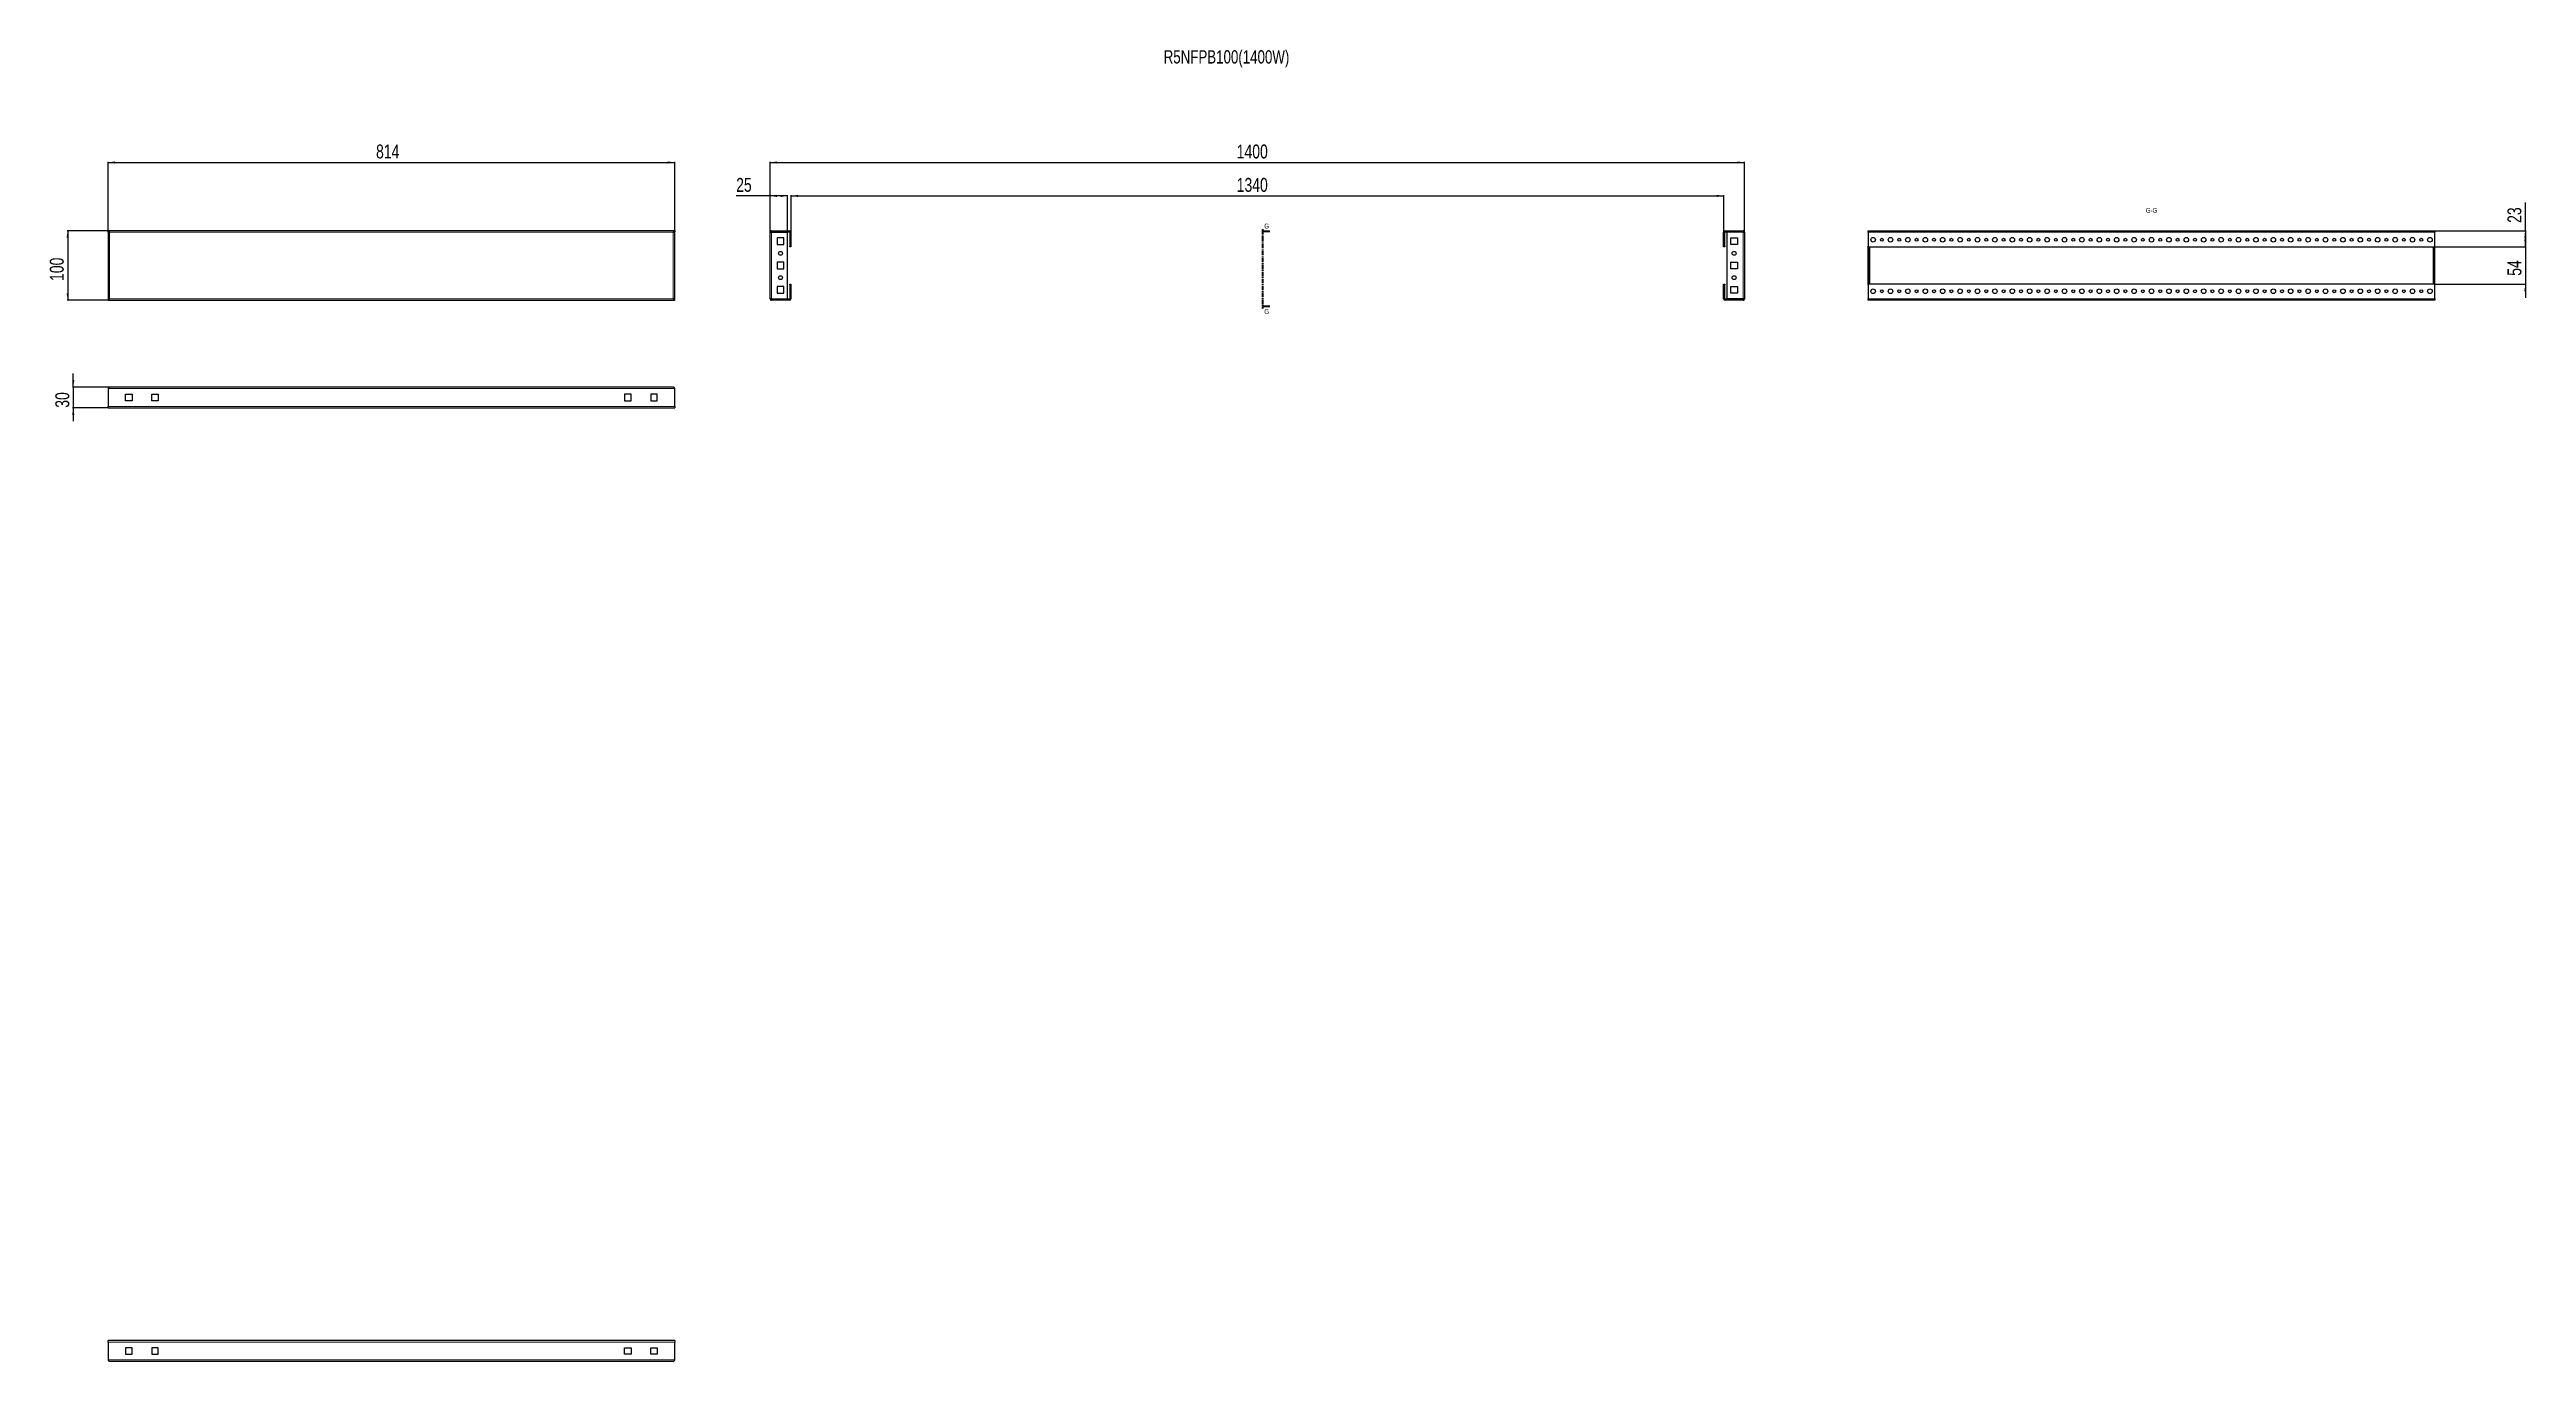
# Model space of a CAD drawing. Header units: millimetres. Extents: x -314 to 3245, y -1292 to 593.
import ezdxf

# ---------------------------------------------------------------- set-up
doc = ezdxf.new("R2010")
doc.units = ezdxf.units.MM
doc.linetypes.add('CENTER', pattern=[10.16, 6.35, -1.27, 1.27, -1.27])
doc.layers.add('FORMAT', color=7, linetype='Continuous')
doc.styles.add('SLDTEXTSTYLE0', font='TXT', dxfattribs={"width": 0.75})
doc.dimstyles.new('SLDDIMSTYLE0', dxfattribs={"dimtxt": 20, "dimasz": 10, "dimexe": 0, "dimexo": 0.0625, "dimgap": 5, "dimtad": 2, "dimdec": 1, "dimrnd": 1e-09, "dimzin": 12, "dimdsep": 46, "dimtxsty": 'SLDTEXTSTYLE0', "dimsah": 1, "dimcen": 0.09, "dimadec": 0, "dimazin": 3, "dimtfac": 1, "dimtofl": 0, "dimtmove": 0, "dimatfit": 3, "dimfxl": 0, "dimfrac": 2, "dimtolj": 1, "dimtzin": 12, "dimarcsym": 0})
doc.dimstyles.new('SLDDIMSTYLE1', dxfattribs={"dimtxt": 20, "dimasz": 10, "dimexe": 0, "dimexo": 0.0625, "dimgap": 5, "dimtad": 2, "dimdec": 1, "dimrnd": 1e-09, "dimzin": 12, "dimdsep": 46, "dimtxsty": 'SLDTEXTSTYLE0', "dimsah": 1, "dimcen": 0.09, "dimadec": 0, "dimazin": 3, "dimtfac": 1, "dimtmove": 0, "dimatfit": 0, "dimfxl": 0, "dimfrac": 2, "dimtolj": 1, "dimtzin": 12, "dimarcsym": 0})

# ---------------------------------------------------------------- blocks, each defined once
blk = doc.blocks.new('_D')
at = {"layer": 'FORMAT'}
for p, q in [((-229.8, 330.6), (-229.8, 431.6)), ((-229.8, 430.6), (584.2, 430.6)), ((584.2, 330.6), (584.2, 431.6))]:
    blk.add_line(p, q, dxfattribs=at)
for points in [[(-229.8, 430.6), (-219.8, 429), (-219.8, 432.1)], [(584.2, 430.6), (574.2, 432.1), (574.2, 429)]]:
    blk.add_solid(points, dxfattribs=at)
at = {"layer": 'FORMAT', "insert": (155.1, 456.4), "char_height": 20, "attachment_point": 1, "style": 'SLDTEXTSTYLE0'}
blk.add_mtext('814', dxfattribs=at)
blk = doc.blocks.new('_D_1')
at = {"layer": 'FORMAT'}
for p, q in [((-229.8, 332.6), (-288.9, 332.6)), ((-287.9, 332.6), (-287.9, 232.6)), ((-229.8, 232.6), (-288.9, 232.6))]:
    blk.add_line(p, q, dxfattribs=at)
for points in [[(-287.9, 332.6), (-289.5, 322.6), (-286.4, 322.6)], [(-287.9, 232.6), (-286.4, 242.6), (-289.5, 242.6)]]:
    blk.add_solid(points, dxfattribs=at)
at = {"layer": 'FORMAT', "insert": (-313.7, 260.4), "char_height": 20, "attachment_point": 1, "rotation": 90, "style": 'SLDTEXTSTYLE0'}
blk.add_mtext('100', dxfattribs=at)
blk = doc.blocks.new('_D_2')
at = {"layer": 'FORMAT'}
for p, q in [((721.3, 330.5), (721.3, 431.6)), ((721.3, 430.6), (2121.3, 430.6)), ((2121.3, 330.5), (2121.3, 431.6))]:
    blk.add_line(p, q, dxfattribs=at)
for points in [[(721.3, 430.6), (731.3, 429), (731.3, 432.1)], [(2121.3, 430.6), (2111.3, 432.1), (2111.3, 429)]]:
    blk.add_solid(points, dxfattribs=at)
at = {"layer": 'FORMAT', "insert": (1391.7, 456.4), "char_height": 20, "attachment_point": 1, "style": 'SLDTEXTSTYLE0'}
blk.add_mtext('1400', dxfattribs=at)
blk = doc.blocks.new('_D_3')
at = {"layer": 'FORMAT'}
for p, q in [((751.3, 330.5), (751.3, 383.6)), ((751.3, 382.6), (2091.3, 382.6)), ((2091.3, 330.5), (2091.3, 383.6))]:
    blk.add_line(p, q, dxfattribs=at)
for points in [[(751.3, 382.6), (761.3, 381), (761.3, 384.1)], [(2091.3, 382.6), (2081.3, 384.1), (2081.3, 381)]]:
    blk.add_solid(points, dxfattribs=at)
at = {"layer": 'FORMAT', "insert": (1391.7, 408.4), "char_height": 20, "attachment_point": 1, "style": 'SLDTEXTSTYLE0'}
blk.add_mtext('1340', dxfattribs=at)
blk = doc.blocks.new('_D_4')
at = {"layer": 'FORMAT'}
for p, q in [((721.3, 382.6), (672.5, 382.6)), ((721.3, 330.5), (721.3, 383.6)), ((746.3, 382.6), (721.3, 382.6)), ((746.3, 330.6), (746.3, 383.6))]:
    blk.add_line(p, q, dxfattribs=at)
for points in [[(721.3, 382.6), (731.3, 381), (731.3, 384.1)], [(746.3, 382.6), (736.3, 384.1), (736.3, 381)]]:
    blk.add_solid(points, dxfattribs=at)
at = {"layer": 'FORMAT', "insert": (672.5, 408.4), "char_height": 20, "attachment_point": 1, "style": 'SLDTEXTSTYLE0'}
blk.add_mtext('25', dxfattribs=at)
blk = doc.blocks.new('_D_5')
at = {"layer": 'FORMAT'}
for p, q in [((-227.7, 108), (-280.9, 108)), ((-279.9, 108), (-279.9, 127.3)), ((-279.9, 108), (-279.9, 78)), ((-229.8, 78), (-280.9, 78)), ((-279.9, 78), (-279.9, 58.8))]:
    blk.add_line(p, q, dxfattribs=at)
for points in [[(-279.9, 108), (-278.4, 118), (-281.5, 118)], [(-279.9, 78), (-281.5, 68), (-278.4, 68)]]:
    blk.add_solid(points, dxfattribs=at)
at = {"layer": 'FORMAT', "insert": (-305.7, 78.2), "char_height": 20, "attachment_point": 1, "rotation": 90, "style": 'SLDTEXTSTYLE0'}
blk.add_mtext('30', dxfattribs=at)
blk = doc.blocks.new('_D_6')
at = {"layer": 'FORMAT'}
for p, q in [((3243.2, 309.6), (3243.2, 328.8)), ((3112, 309.6), (3244.2, 309.6)), ((3243.2, 309.6), (3243.2, 255.6)), ((3112, 255.6), (3244.2, 255.6)), ((3243.2, 255.6), (3243.2, 236.3))]:
    blk.add_line(p, q, dxfattribs=at)
for points in [[(3243.2, 309.6), (3244.7, 319.6), (3241.6, 319.6)], [(3243.2, 255.6), (3241.6, 245.6), (3244.7, 245.6)]]:
    blk.add_solid(points, dxfattribs=at)
at = {"layer": 'FORMAT', "insert": (3217.4, 267.8), "char_height": 20, "attachment_point": 1, "rotation": 90, "style": 'SLDTEXTSTYLE0'}
blk.add_mtext('54', dxfattribs=at)
blk = doc.blocks.new('_D_7')
at = {"layer": 'FORMAT'}
for p, q in [((3243.2, 332.6), (3243.2, 373.3)), ((3113, 332.6), (3244.2, 332.6)), ((3243.2, 332.6), (3243.2, 309.6)), ((3112, 309.6), (3244.2, 309.6))]:
    blk.add_line(p, q, dxfattribs=at)
for points in [[(3243.2, 332.6), (3241.6, 322.6), (3244.7, 322.6)], [(3243.2, 309.6), (3244.7, 319.6), (3241.6, 319.6)]]:
    blk.add_solid(points, dxfattribs=at)
at = {"layer": 'FORMAT', "insert": (3217.4, 343.8), "char_height": 20, "attachment_point": 1, "rotation": 90, "style": 'SLDTEXTSTYLE0'}
blk.add_mtext('23', dxfattribs=at)

msp = doc.modelspace()

# ---------------------------------------------------------------- linework, layer by layer
at = {"color": 7, "linetype": 'Continuous', "lineweight": 25}
for p, q in [((584.22, 332.57), (-229.78, 332.57)), ((-229.78, 331.07), (-229.78, 332.57)), ((-229.78, 331.07), (-229.78, 330.57)), ((-229.78, 330.57), (-229.78, 234.57)), ((-229.78, 330.57), (-228.28, 330.57)), ((584.22, 330.57), (582.72, 330.57)), ((584.22, 332.57), (584.22, 331.07)), ((584.22, 330.57), (584.22, 331.07)), ((584.22, 234.57), (584.22, 330.57)), ((721.27, 234.67), (721.27, 330.47)), ((723.37, 332.57), (723.37, 331.07)), ((723.37, 332.57), (749.17, 332.57)), ((723.37, 331.07), (749.17, 331.07)), ((723.37, 330.57), (746.27, 330.57)), ((731.52, 322.32), (731.52, 312.82)), ((741.02, 322.32), (731.52, 322.32)), ((741.02, 312.82), (741.02, 322.32)), ((746.27, 234.57), (746.27, 330.57)), ((749.77, 330.47), (749.77, 310.57)), ((751.27, 330.47), (751.27, 310.57)), ((2091.27, 310.57), (2091.27, 330.47)), ((2092.77, 310.57), (2092.77, 330.47)), ((2093.37, 332.57), (2119.17, 332.57)), ((2093.37, 331.07), (2119.17, 331.07)), ((2096.27, 234.57), (2096.27, 330.57)), ((2119.17, 330.57), (2096.27, 330.57)), ((2101.52, 322.32), (2111.02, 322.32)), ((2101.52, 312.82), (2101.52, 322.32)), ((2111.02, 322.32), (2111.02, 312.82)), ((2119.17, 331.07), (2119.17, 332.57)), ((2121.27, 330.47), (2121.27, 234.67)), ((2299.01, 330.47), (2299.01, 332.57)), ((2299.01, 332.57), (3113.01, 332.57)), ((2299.01, 330.47), (2299.01, 310.57)), ((3113.01, 332.57), (3113.01, 330.47)), ((3113.01, 310.57), (3113.01, 330.47)), ((731.52, 312.82), (741.02, 312.82)), ((731.52, 287.32), (731.52, 277.82)), ((741.02, 287.32), (731.52, 287.32)), ((741.02, 277.82), (741.02, 287.32)), ((749.77, 310.57), (751.27, 310.57)), ((749.77, 309.57), (749.77, 310.57)), ((751.27, 309.57), (749.77, 309.57)), ((751.27, 310.57), (751.27, 309.57)), ((2091.27, 310.57), (2092.77, 310.57)), ((2091.27, 309.57), (2091.27, 310.57)), ((2092.77, 309.57), (2091.27, 309.57)), ((2092.77, 310.57), (2092.77, 309.57)), ((2111.02, 312.82), (2101.52, 312.82)), ((2101.52, 287.32), (2111.02, 287.32)), ((2101.52, 277.82), (2101.52, 287.32)), ((2111.02, 287.32), (2111.02, 277.82)), ((2299.01, 310.57), (2300.01, 309.57)), ((2299.01, 254.57), (2299.01, 310.57)), ((2300.01, 309.57), (3112.01, 309.57)), ((2300.51, 255.57), (2300.51, 309.57)), ((3111.51, 255.57), (3111.51, 309.57)), ((3112.01, 309.57), (3113.01, 310.57)), ((3113.01, 254.57), (3113.01, 310.57)), ((731.52, 277.82), (741.02, 277.82)), ((741.02, 252.32), (731.52, 252.32)), ((731.52, 252.32), (731.52, 242.82)), ((741.02, 242.82), (741.02, 252.32)), ((749.77, 255.57), (751.27, 255.57)), ((749.77, 254.57), (749.77, 255.57)), ((751.27, 254.57), (749.77, 254.57)), ((749.77, 254.57), (749.77, 234.67)), ((751.27, 255.57), (751.27, 254.57)), ((751.27, 254.57), (751.27, 234.67)), ((2091.27, 255.57), (2092.77, 255.57)), ((2091.27, 254.57), (2091.27, 255.57)), ((2091.27, 234.67), (2091.27, 254.57)), ((2092.77, 254.57), (2091.27, 254.57)), ((2092.77, 255.57), (2092.77, 254.57)), ((2092.77, 234.67), (2092.77, 254.57)), ((2111.02, 277.82), (2101.52, 277.82)), ((2101.52, 252.32), (2111.02, 252.32)), ((2101.52, 242.82), (2101.52, 252.32)), ((2111.02, 252.32), (2111.02, 242.82)), ((2300.01, 255.57), (2299.01, 254.57)), ((2299.01, 254.57), (2299.01, 234.67)), ((3112.01, 255.57), (2300.01, 255.57)), ((3113.01, 254.57), (3112.01, 255.57)), ((3113.01, 234.67), (3113.01, 254.57)), ((-228.28, 234.57), (-229.78, 234.57)), ((-229.78, 234.57), (-229.78, 234.07)), ((-229.78, 234.07), (-229.78, 232.57)), ((-229.78, 232.57), (584.22, 232.57)), ((582.72, 234.57), (584.22, 234.57)), ((584.22, 234.07), (584.22, 234.57)), ((584.22, 232.57), (584.22, 234.07)), ((723.37, 234.57), (746.27, 234.57)), ((723.37, 232.57), (723.37, 234.07)), ((749.17, 234.07), (723.37, 234.07)), ((749.17, 232.57), (723.37, 232.57)), ((731.52, 242.82), (741.02, 242.82)), ((2119.17, 234.07), (2093.37, 234.07)), ((2119.17, 232.57), (2093.37, 232.57)), ((2119.17, 234.57), (2096.27, 234.57)), ((2111.02, 242.82), (2101.52, 242.82)), ((2119.17, 234.07), (2119.17, 232.57)), ((2299.01, 232.57), (2299.01, 234.67)), ((3113.01, 232.57), (2299.01, 232.57)), ((3113.01, 234.67), (3113.01, 232.57)), ((-227.68, 108.02), (582.12, 108.02)), ((-229.78, 105.92), (-229.78, 80.12)), ((-229.78, 78.02), (-229.78, 80.12)), ((-229.78, 78.02), (584.22, 78.02)), ((-204.78, 97.77), (-195.28, 97.77)), ((-204.78, 88.27), (-204.78, 97.77)), ((-195.28, 88.27), (-204.78, 88.27)), ((-195.28, 97.77), (-195.28, 88.27)), ((-167.28, 97.77), (-157.78, 97.77)), ((-167.28, 88.27), (-167.28, 97.77)), ((-157.78, 88.27), (-167.28, 88.27)), ((-157.78, 97.77), (-157.78, 88.27)), ((521.72, 97.77), (512.22, 97.77)), ((512.22, 97.77), (512.22, 88.27)), ((512.22, 88.27), (521.72, 88.27)), ((521.72, 88.27), (521.72, 97.77)), ((549.72, 97.77), (549.72, 88.27)), ((559.22, 97.77), (549.72, 97.77)), ((549.72, 88.27), (559.22, 88.27)), ((559.22, 88.27), (559.22, 97.77)), ((584.22, 80.12), (584.22, 105.92)), ((584.22, 80.12), (584.22, 78.02)), ((-229.78, -1264.08), (-229.78, -1261.98)), ((584.22, -1261.98), (-229.78, -1261.98)), ((-229.78, -1264.08), (-229.78, -1289.88)), ((-195.28, -1272.23), (-204.78, -1272.23)), ((-204.78, -1272.23), (-204.78, -1281.73)), ((-195.28, -1281.73), (-195.28, -1272.23)), ((-157.78, -1272.23), (-167.28, -1272.23)), ((-167.28, -1272.23), (-167.28, -1281.73)), ((-157.78, -1281.73), (-157.78, -1272.23)), ((512.22, -1281.73), (512.22, -1272.23)), ((512.22, -1272.23), (521.72, -1272.23)), ((521.72, -1272.23), (521.72, -1281.73)), ((549.72, -1272.23), (559.22, -1272.23)), ((549.72, -1281.73), (549.72, -1272.23)), ((559.22, -1272.23), (559.22, -1281.73)), ((584.22, -1261.98), (584.22, -1264.08)), ((584.22, -1289.88), (584.22, -1264.08)), ((582.12, -1291.98), (-227.68, -1291.98)), ((-204.78, -1281.73), (-195.28, -1281.73)), ((-167.28, -1281.73), (-157.78, -1281.73)), ((521.72, -1281.73), (512.22, -1281.73)), ((559.22, -1281.73), (549.72, -1281.73))]:
    msp.add_line(p, q, dxfattribs=at)
at = {"color": 8, "linetype": 'Continuous', "lineweight": 18}
for p, q in [((582.12, 330.47), (-227.68, 330.47)), ((-227.68, 330.47), (-227.68, 234.67)), ((582.12, 234.67), (582.12, 330.47)), ((723.37, 234.57), (723.37, 330.57)), ((749.17, 331.07), (749.17, 332.57)), ((749.77, 330.47), (751.27, 330.47)), ((2092.77, 330.47), (2091.27, 330.47)), ((2093.37, 331.07), (2093.37, 332.57)), ((2119.17, 330.57), (2119.17, 234.57)), ((2299.01, 330.47), (3113.01, 330.47)), ((2301.11, 255.57), (2301.11, 309.57)), ((3110.91, 309.57), (3110.91, 255.57)), ((-227.68, 234.67), (582.12, 234.67)), ((749.17, 234.07), (749.17, 232.57)), ((749.77, 234.67), (751.27, 234.67)), ((2092.77, 234.67), (2091.27, 234.67)), ((2093.37, 234.07), (2093.37, 232.57)), ((3113.01, 234.67), (2299.01, 234.67)), ((-229.78, 105.92), (584.22, 105.92)), ((-229.78, 80.12), (584.22, 80.12)), ((584.22, -1264.08), (-229.78, -1264.08)), ((584.22, -1289.88), (-229.78, -1289.88))]:
    msp.add_line(p, q, dxfattribs=at)
at = {"color": 7, "linetype": 'CENTER', "lineweight": 35}
msp.add_line((1428.73, 334.64), (1428.73, 220.56), dxfattribs=at)
at = {"color": 7, "linetype": 'Continuous', "lineweight": 35}
for p, q in [((1439.37, 331.64), (1428.73, 331.64)), ((1439.37, 223.56), (1428.73, 223.56))]:
    msp.add_line(p, q, dxfattribs=at)
at = {"color": 7, "linetype": 'Continuous', "lineweight": 25}
for centre, radius in [((2306.01, 319.57), 3.25), ((2318.51, 319.57), 2.1), ((2331.01, 319.57), 3.25), ((2343.51, 319.57), 2.1), ((2356.01, 319.57), 3.25), ((2368.51, 319.57), 2.1), ((2381.01, 319.57), 3.25), ((2393.51, 319.57), 2.1), ((2406.01, 319.57), 3.25), ((2418.51, 319.57), 2.1), ((2431.01, 319.57), 3.25), ((2443.51, 319.57), 2.1), ((2456.01, 319.57), 3.25), ((2468.51, 319.57), 2.1), ((2481.01, 319.57), 3.25), ((2493.51, 319.57), 2.1), ((2506.01, 319.57), 3.25), ((2518.51, 319.57), 2.1), ((2531.01, 319.57), 3.25), ((2543.51, 319.57), 2.1), ((2556.01, 319.57), 3.25), ((2568.51, 319.57), 2.1), ((2581.01, 319.57), 3.25), ((2593.51, 319.57), 2.1), ((2606.01, 319.57), 3.25), ((2618.51, 319.57), 2.1), ((2631.01, 319.57), 3.25), ((2643.51, 319.57), 2.1), ((2656.01, 319.57), 3.25), ((2668.51, 319.57), 2.1), ((2681.01, 319.57), 3.25), ((2693.51, 319.57), 2.1), ((2706.01, 319.57), 3.25), ((2718.51, 319.57), 2.1), ((2731.01, 319.57), 3.25), ((2743.51, 319.57), 2.1), ((2756.01, 319.57), 3.25), ((2768.51, 319.57), 2.1), ((2781.01, 319.57), 3.25), ((2793.51, 319.57), 2.1), ((2806.01, 319.57), 3.25), ((2818.51, 319.57), 2.1), ((2831.01, 319.57), 3.25), ((2843.51, 319.57), 2.1), ((2856.01, 319.57), 3.25), ((2868.51, 319.57), 2.1), ((2881.01, 319.57), 3.25), ((2893.51, 319.57), 2.1), ((2906.01, 319.57), 3.25), ((2918.51, 319.57), 2.1), ((2931.01, 319.57), 3.25), ((2943.51, 319.57), 2.1), ((2956.01, 319.57), 3.25), ((2968.51, 319.57), 2.1), ((2981.01, 319.57), 3.25), ((2993.51, 319.57), 2.1), ((3006.01, 319.57), 3.25), ((3018.51, 319.57), 2.1), ((3031.01, 319.57), 3.25), ((3043.51, 319.57), 2.1), ((3056.01, 319.57), 3.25), ((3068.51, 319.57), 2.1), ((3081.01, 319.57), 3.25), ((3093.51, 319.57), 2.1), ((3106.01, 319.57), 3.25), ((736.27, 300.07), 2.75), ((2106.27, 300.07), 2.75), ((736.27, 265.07), 2.75), ((2106.27, 265.07), 2.75), ((2306.01, 245.57), 3.25), ((2318.51, 245.57), 2.1), ((2331.01, 245.57), 3.25), ((2343.51, 245.57), 2.1), ((2356.01, 245.57), 3.25), ((2368.51, 245.57), 2.1), ((2381.01, 245.57), 3.25), ((2393.51, 245.57), 2.1), ((2406.01, 245.57), 3.25), ((2418.51, 245.57), 2.1), ((2431.01, 245.57), 3.25), ((2443.51, 245.57), 2.1), ((2456.01, 245.57), 3.25), ((2468.51, 245.57), 2.1), ((2481.01, 245.57), 3.25), ((2493.51, 245.57), 2.1), ((2506.01, 245.57), 3.25), ((2518.51, 245.57), 2.1), ((2531.01, 245.57), 3.25), ((2543.51, 245.57), 2.1), ((2556.01, 245.57), 3.25), ((2568.51, 245.57), 2.1), ((2581.01, 245.57), 3.25), ((2593.51, 245.57), 2.1), ((2606.01, 245.57), 3.25), ((2618.51, 245.57), 2.1), ((2631.01, 245.57), 3.25), ((2643.51, 245.57), 2.1), ((2656.01, 245.57), 3.25), ((2668.51, 245.57), 2.1), ((2681.01, 245.57), 3.25), ((2693.51, 245.57), 2.1), ((2706.01, 245.57), 3.25), ((2718.51, 245.57), 2.1), ((2731.01, 245.57), 3.25), ((2743.51, 245.57), 2.1), ((2756.01, 245.57), 3.25), ((2768.51, 245.57), 2.1), ((2781.01, 245.57), 3.25), ((2793.51, 245.57), 2.1), ((2806.01, 245.57), 3.25), ((2818.51, 245.57), 2.1), ((2831.01, 245.57), 3.25), ((2843.51, 245.57), 2.1), ((2856.01, 245.57), 3.25), ((2868.51, 245.57), 2.1), ((2881.01, 245.57), 3.25), ((2893.51, 245.57), 2.1), ((2906.01, 245.57), 3.25), ((2918.51, 245.57), 2.1), ((2931.01, 245.57), 3.25), ((2943.51, 245.57), 2.1), ((2956.01, 245.57), 3.25), ((2968.51, 245.57), 2.1), ((2981.01, 245.57), 3.25), ((2993.51, 245.57), 2.1), ((3006.01, 245.57), 3.25), ((3018.51, 245.57), 2.1), ((3031.01, 245.57), 3.25), ((3043.51, 245.57), 2.1), ((3056.01, 245.57), 3.25), ((3068.51, 245.57), 2.1), ((3081.01, 245.57), 3.25), ((3093.51, 245.57), 2.1), ((3106.01, 245.57), 3.25)]:
    msp.add_circle(centre, radius, dxfattribs=at)
for centre, radius, start, end in [((749.17, 330.47), 2.1, 0, 90), ((749.17, 330.47), 0.6, 0, 90), ((2093.37, 330.47), 2.1, 90, 180), ((2093.37, 330.47), 0.6, 90, 180), ((749.17, 234.67), 2.1, 270, 0), ((749.17, 234.67), 0.6, 270, 360), ((2093.37, 234.67), 2.1, 180, 270), ((2093.37, 234.67), 0.6, 180, 270)]:
    msp.add_arc(centre, radius, start, end, dxfattribs=at)
for points, knots in [([(-227.68, 330.47), (-227.86, 330.75), (-228.22, 331.31), (-228.75, 332.01), (-229.27, 332.48), (-229.62, 332.54), (-229.78, 332.57)], [0, 0, 0, 0, 0.2547527, 0.5096447, 0.7645377, 1, 1, 1, 1]), ([(-227.68, 330.47), (-227.86, 330.55), (-228.23, 330.71), (-228.92, 330.98), (-229.44, 331.03), (-229.78, 331.07)], [0, 0, 0, 0, 0.2598775, 0.5197391, 1, 1, 1, 1]), ([(2121.27, 330.47), (2121.23, 330.75), (2121.17, 331.31), (2120.66, 332.01), (2119.97, 332.48), (2119.43, 332.54), (2119.17, 332.57)], [0, 0, 0, 0, 0.2547527, 0.5096447, 0.7645377, 1, 1, 1, 1]), ([(2119.77, 330.47), (2119.76, 330.55), (2119.74, 330.71), (2119.55, 330.98), (2119.32, 331.03), (2119.17, 331.07)], [0, 0, 0, 0, 0.2598775, 0.5197391, 1, 1, 1, 1]), ([(582.12, 108.02), (582.3, 107.99), (582.65, 107.92), (583.19, 107.42), (583.71, 106.72), (584.06, 106.18), (584.22, 105.92)], [0, 0, 0, 0, 0.2547527, 0.5096447, 0.7645377, 1, 1, 1, 1]), ([(-227.68, -1291.98), (-227.86, -1291.95), (-228.22, -1291.88), (-228.75, -1291.38), (-229.27, -1290.68), (-229.62, -1290.14), (-229.78, -1289.88)], [0, 0, 0, 0, 0.2547527, 0.5096447, 0.7645377, 1, 1, 1, 1])]:
    msp.add_open_spline(points, degree=3, knots=knots, dxfattribs=at)
for points in [[(-229.78, 330.57), (-229.75, 330.56), (-229.69, 330.54), (-229.2, 330.52), (-228.51, 330.49), (-227.96, 330.47), (-227.68, 330.47)], [(584.22, 332.57), (584.04, 332.53), (583.69, 332.47), (583.17, 331.99), (582.64, 331.29), (582.29, 330.74), (582.12, 330.47)], [(584.22, 331.07), (583.87, 331.03), (583.17, 330.95), (582.47, 330.63), (582.12, 330.47)], [(582.12, 330.47), (582.39, 330.47), (582.95, 330.49), (583.64, 330.52), (584.13, 330.54), (584.19, 330.56), (584.22, 330.57)], [(723.37, 332.57), (723.09, 332.53), (722.54, 332.47), (721.85, 331.99), (721.36, 331.29), (721.3, 330.74), (721.27, 330.47)], [(721.27, 330.47), (721.3, 330.47), (721.36, 330.49), (721.85, 330.52), (722.54, 330.54), (723.09, 330.56), (723.37, 330.57)], [(723.37, 331.07), (723.21, 331.03), (722.88, 330.95), (722.81, 330.63), (722.77, 330.47)], [(2119.17, 330.57), (2119.44, 330.56), (2119.99, 330.54), (2120.69, 330.52), (2121.17, 330.49), (2121.24, 330.47), (2121.27, 330.47)], [(-229.78, 234.07), (-229.43, 234.1), (-228.73, 234.18), (-228.03, 234.5), (-227.68, 234.67)], [(-229.78, 232.57), (-229.61, 232.6), (-229.26, 232.66), (-228.73, 233.15), (-228.21, 233.84), (-227.86, 234.39), (-227.68, 234.67)], [(-227.68, 234.67), (-227.96, 234.66), (-228.51, 234.64), (-229.2, 234.62), (-229.69, 234.59), (-229.75, 234.57), (-229.78, 234.57)], [(582.12, 234.67), (582.29, 234.39), (582.64, 233.84), (583.17, 233.15), (583.69, 232.66), (584.04, 232.6), (584.22, 232.57)], [(582.12, 234.67), (582.47, 234.5), (583.17, 234.18), (583.87, 234.1), (584.22, 234.07)], [(584.22, 234.57), (584.19, 234.57), (584.13, 234.59), (583.64, 234.62), (582.95, 234.64), (582.39, 234.66), (582.12, 234.67)], [(723.37, 234.57), (723.09, 234.57), (722.54, 234.59), (721.85, 234.62), (721.36, 234.64), (721.3, 234.66), (721.27, 234.67)], [(721.27, 234.67), (721.3, 234.39), (721.36, 233.84), (721.85, 233.15), (722.54, 232.66), (723.09, 232.6), (723.37, 232.57)], [(722.77, 234.67), (722.81, 234.5), (722.88, 234.18), (723.21, 234.1), (723.37, 234.07)], [(2119.17, 234.07), (2119.33, 234.1), (2119.65, 234.18), (2119.73, 234.5), (2119.77, 234.67)], [(2119.17, 232.57), (2119.44, 232.6), (2119.99, 232.66), (2120.69, 233.15), (2121.17, 233.84), (2121.24, 234.39), (2121.27, 234.67)], [(2121.27, 234.67), (2121.24, 234.66), (2121.17, 234.64), (2120.69, 234.62), (2119.99, 234.59), (2119.44, 234.57), (2119.17, 234.57)], [(-229.78, 105.92), (-229.61, 106.19), (-229.26, 106.75), (-228.73, 107.44), (-228.21, 107.92), (-227.86, 107.99), (-227.68, 108.02)], [(584.22, -1289.88), (584.04, -1290.16), (583.69, -1290.71), (583.17, -1291.4), (582.64, -1291.89), (582.29, -1291.95), (582.12, -1291.98)]]:
    msp.add_open_spline(points, degree=3, dxfattribs=at)
at = {"color": 7, "linetype": 'Continuous', "lineweight": 35}
for points in [[(1428.73, 331.64), (1435.73, 330.52), (1435.73, 332.76)], [(1428.73, 223.56), (1435.73, 222.44), (1435.73, 224.68)]]:
    msp.add_solid(points, dxfattribs=at)

# ---------------------------------------------------------------- texts
at = {"color": 7, "linetype": 'Continuous', "char_height": 7, "attachment_point": 1, "style": 'SLDTEXTSTYLE0'}
for insert in [(1431.25, 342.75), (1431.25, 219.86)]:
    msp.add_mtext('G', dxfattribs=dict(at, insert=insert))
at = {"layer": 'FORMAT', "style": 'SLDTEXTSTYLE0'}
for s, insert, char_height, attachment_point in [('R5NFPB100(1400W)', (1286.74, 591.82), 19.05, 1), ('G-G', (2706.03, 365.26), 7, 2)]:
    msp.add_mtext(s, dxfattribs=dict(at, insert=insert, char_height=char_height, attachment_point=attachment_point))

# ---------------------------------------------------------------- dimensions: what is measured, and where the dimension line sits
at = {"layer": 'FORMAT'}
for base, p1, p2, picture, middle in [((584.22, 430.57), (-229.78, 330.57), (584.22, 330.57), '_D', (177.22, 430.57)), ((2121.27, 430.57), (721.27, 330.47), (2121.27, 330.47), '_D_2', (1421.27, 430.57)), ((721.27, 382.57), (746.27, 330.57), (721.27, 330.47), '_D_4', (687.26, 382.57)), ((2091.27, 382.57), (751.27, 330.47), (2091.27, 330.47), '_D_3', (1421.27, 382.57))]:
    dim = msp.add_linear_dim(base=base, p1=p1, p2=p2, dimstyle='SLDDIMSTYLE0', dxfattribs=at)
    dim.commit()
    dim.dimension.update_dxf_attribs({"geometry": picture, "text_midpoint": middle, "dimtype": 160})
for base, p1, p2, dimstyle, picture, middle in [((3243.18, 309.57), (3113.01, 332.57), (3112.01, 309.57), 'SLDDIMSTYLE0', '_D_7', (3243.18, 358.57)), ((-287.95, 232.57), (-229.78, 332.57), (-229.78, 232.57), 'SLDDIMSTYLE0', '_D_1', (-287.95, 282.57)), ((3243.18, 255.57), (3112.01, 309.57), (3112.01, 255.57), 'SLDDIMSTYLE1', '_D_6', (3243.18, 282.57)), ((-279.95, 78.02), (-227.68, 108.02), (-229.78, 78.02), 'SLDDIMSTYLE1', '_D_5', (-279.95, 93.02))]:
    dim = msp.add_linear_dim(base=base, p1=p1, p2=p2, angle=90, dimstyle=dimstyle, dxfattribs=at)
    dim.commit()
    dim.dimension.update_dxf_attribs({"geometry": picture, "text_midpoint": middle, "dimtype": 160})

doc.saveas('drawing.dxf')
